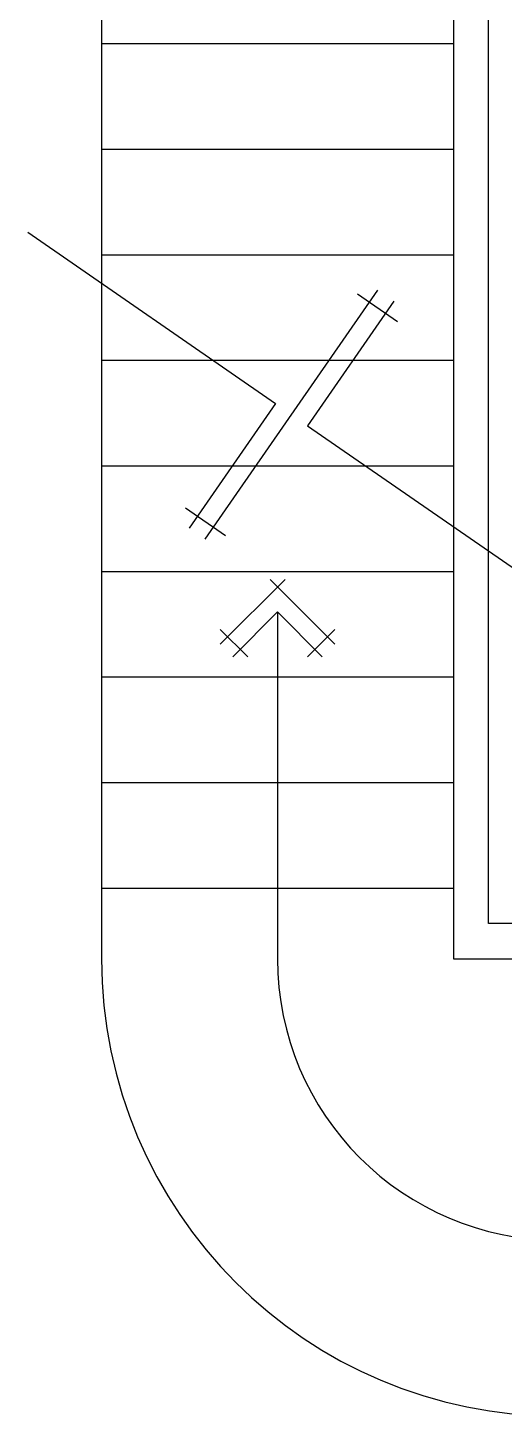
# Model space of a CAD drawing. Extents: x -4 to 325, y -1 to 181.
# Drawn here: x 6.296 to 7.65, y -0.042 to 3.904 of the extents above; entities that cross this region are included whole.
import ezdxf

# ---------------------------------------------------------------- set-up
doc = ezdxf.new("R2010")
doc.units = 0
doc.header["$LTSCALE"] = 0.7
doc.header["$MEASUREMENT"] = 0
doc.linetypes.add('X-BB$0$HIDDEN2', pattern=[0.1875, 0.125, -0.0625])
doc.layers.get('0').update_dxf_attribs({"linetype": 'CONTINUOUS'})
doc.layers.add('REC4_A1-00_PLANTA GENERAL$1$BB$0$A-WALL-FULL', color=251, linetype='CONTINUOUS')
doc.layers.add('REC4_A1-00_PLANTA GENERAL$1$FN$0$I-FURN-FREE', color=1, linetype='CONTINUOUS')
doc.styles.add('REC4_A1-00_PLANTA GENERAL$0$X-FN$0$ARIAL', font='arial.ttf')

# ---------------------------------------------------------------- blocks, each defined once
blk = doc.blocks.new('REC4_A1-00_PLANTA GENERAL', base_point=(3911.2412, -3265.1096))
at = {"layer": 'REC4_A1-00_PLANTA GENERAL$1$BB$0$A-WALL-FULL'}
for p, q in [((7.5059, 3.858), (6.5059, 3.858)), ((7.5059, 3.558), (6.5059, 3.558)), ((6.296, 3.3234), (7, 2.8361)), ((7.5059, 3.258), (6.5059, 3.258)), ((6.8006, 2.4504), (7.2908, 3.1585)), ((7.3365, 3.1269), (7.0914, 2.7728)), ((7.2333, 3.148), (7.347, 3.0693)), ((7.5059, 2.958), (6.5059, 2.958)), ((7, 2.8361), (6.7549, 2.4821)), ((7.0914, 2.7728), (7.6848, 2.3621)), ((7.5059, 2.658), (6.5059, 2.658)), ((6.7445, 2.5396), (6.8582, 2.4609)), ((7.5059, 2.358), (6.5059, 2.358)), ((6.8433, 2.1518), (7.0272, 2.3356)), ((6.9847, 2.3356), (7.1686, 2.1518)), ((7.0059, 2.2437), (6.8787, 2.1164)), ((7.0059, 2.2437), (7.0059, 1.258)), ((7.1332, 2.1164), (7.0059, 2.2437)), ((6.9211, 2.1164), (6.8433, 2.1942)), ((7.1686, 2.1942), (7.0908, 2.1164)), ((7.5059, 2.058), (6.5059, 2.058)), ((7.5059, 1.758), (6.5059, 1.758)), ((7.5059, 1.458), (6.5059, 1.458))]:
    blk.add_line(p, q, dxfattribs=at)
for points in [[(7.5059, 5.858), (7.5059, 1.258), (8.1059, 1.258), (8.1059, 5.858)], [(7.6059, 1.358), (7.6059, 5.7649), (8.0059, 5.7649), (8.0059, 1.358)]]:
    blk.add_lwpolyline(points, close=True, dxfattribs=at)
for points in [[(7.0059, 1.258, 1), (8.6059, 1.258), (8.6059, 5.0947)], [(6.5059, 4.3), (6.5059, 1.258, 1), (9.1059, 1.258), (9.1059, 4.2683)]]:
    blk.add_lwpolyline(points, format="xyb", dxfattribs=at)
at = {"layer": 'REC4_A1-00_PLANTA GENERAL$1$FN$0$I-FURN-FREE', "style": 'REC4_A1-00_PLANTA GENERAL$0$X-FN$0$ARIAL', "text_generation_flag": 4}
for tag, p, height in [('ITEXT', (44.0612, 35.3807), 0.0358), ('CAPQT', (44.1235, 34.7232), 0.00704), ('CAPMC', (44.1235, 34.7232), 0.00704), ('CAPMG', (44.1235, 34.7232), 0.00704), ('STYLE', (44.1235, 34.7232), 0.0572), ('STYLE', (44.1235, 34.7232), 0.0572), ('CAPPN', (44.1235, 34.7232), 0.0715), ('L3', (44.1235, 34.7232), 0.0715), ('L1', (44.1235, 34.7232), 0.0715), ('L2', (44.1235, 34.7232), 0.0715)]:
    blk.add_attdef(tag, p, '', height=height, dxfattribs=at)
for tag, p, height, rotation in [('ITEXT', (42.9913, 35.0599), 0.0358, 30), ('ITEXT', (45.1482, 35.1235), 0.0358, 330), ('CAPPN', (43.374, 34.5216), 0.0715, 30), ('STYLE', (43.374, 34.5216), 0.0572, 30), ('STYLE', (43.374, 34.5216), 0.0572, 30), ('L1', (43.374, 34.5216), 0.0715, 30), ('L2', (43.374, 34.5216), 0.0715, 30), ('L3', (43.374, 34.5216), 0.0715, 30), ('CAPMG', (43.374, 34.5216), 0.00704, 30), ('CAPMC', (43.374, 34.5216), 0.00704, 30), ('CAPQT', (43.374, 34.5216), 0.00704, 30), ('L1', (44.8734, 34.523), 0.0715, 330), ('L3', (44.8734, 34.523), 0.0715, 330), ('L2', (44.8734, 34.523), 0.0715, 330), ('CAPPN', (44.8734, 34.523), 0.0715, 330), ('STYLE', (44.8734, 34.523), 0.0572, 330), ('STYLE', (44.8734, 34.523), 0.0572, 330), ('CAPMC', (44.8734, 34.523), 0.00704, 330), ('CAPMG', (44.8734, 34.523), 0.00704, 330), ('CAPQT', (44.8734, 34.523), 0.00704, 330), ('ITEXT', (42.2251, 34.2472), 0.0358, 60), ('ITEXT', (45.9609, 34.3573), 0.0358, 300), ('CAPPN', (42.8256, 33.9723), 0.0715, 60), ('STYLE', (42.8256, 33.9723), 0.0572, 60), ('STYLE', (42.8256, 33.9723), 0.0572, 60), ('L1', (42.8256, 33.9723), 0.0715, 60), ('L2', (42.8256, 33.9723), 0.0715, 60), ('L3', (42.8256, 33.9723), 0.0715, 60), ('CAPMG', (42.8256, 33.9723), 0.00704, 60), ('CAPMC', (42.8256, 33.9723), 0.00704, 60), ('CAPQT', (42.8256, 33.9723), 0.00704, 60), ('L1', (45.4227, 33.9746), 0.0715, 300), ('L3', (45.4227, 33.9746), 0.0715, 300), ('L2', (45.4227, 33.9746), 0.0715, 300), ('CAPPN', (45.4227, 33.9746), 0.0715, 300), ('STYLE', (45.4227, 33.9746), 0.0572, 300), ('STYLE', (45.4227, 33.9746), 0.0572, 300), ('CAPMC', (45.4227, 33.9746), 0.00704, 300), ('CAPMG', (45.4227, 33.9746), 0.00704, 300), ('CAPQT', (45.4227, 33.9746), 0.00704, 300), ('CAPPN', (42.6254, 33.2225), 0.0715, 90), ('STYLE', (42.6254, 33.2225), 0.0572, 90), ('STYLE', (42.6254, 33.2225), 0.0572, 90), ('L3', (42.6254, 33.2225), 0.0715, 90), ('L1', (42.6254, 33.2225), 0.0715, 90), ('L2', (42.6254, 33.2225), 0.0715, 90), ('ITEXT', (41.9679, 33.1602), 0.0358, 90), ('ITEXT', (46.2817, 33.2874), 0.0358, 270), ('CAPQT', (42.6254, 33.2225), 0.00704, 90), ('CAPMG', (42.6254, 33.2225), 0.00704, 90), ('CAPMC', (42.6254, 33.2225), 0.00704, 90), ('CAPPN', (45.6242, 33.2251), 0.0715, 270), ('L3', (45.6242, 33.2251), 0.0715, 270), ('L2', (45.6242, 33.2251), 0.0715, 270), ('L1', (45.6242, 33.2251), 0.0715, 270), ('STYLE', (45.6242, 33.2251), 0.0572, 270), ('STYLE', (45.6242, 33.2251), 0.0572, 270), ('CAPMC', (45.6242, 33.2251), 0.00704, 270), ('CAPMG', (45.6242, 33.2251), 0.00704, 270), ('CAPQT', (45.6242, 33.2251), 0.00704, 270), ('CAPPN', (42.8269, 32.4729), 0.0715, 120), ('STYLE', (42.8269, 32.4729), 0.0572, 120), ('STYLE', (42.8269, 32.4729), 0.0572, 120), ('L2', (42.8269, 32.4729), 0.0715, 120), ('L3', (42.8269, 32.4729), 0.0715, 120), ('L1', (42.8269, 32.4729), 0.0715, 120), ('CAPMG', (42.8269, 32.4729), 0.00704, 120), ('CAPMC', (42.8269, 32.4729), 0.00704, 120), ('CAPQT', (42.8269, 32.4729), 0.00704, 120), ('CAPPN', (45.424, 32.4752), 0.0715, 240), ('STYLE', (45.424, 32.4752), 0.0572, 240), ('STYLE', (45.424, 32.4752), 0.0572, 240), ('L2', (45.424, 32.4752), 0.0715, 240), ('L3', (45.424, 32.4752), 0.0715, 240), ('L1', (45.424, 32.4752), 0.0715, 240), ('CAPMG', (45.424, 32.4752), 0.00704, 240), ('CAPQT', (45.424, 32.4752), 0.00704, 240), ('CAPMC', (45.424, 32.4752), 0.00704, 240), ('ITEXT', (42.2887, 32.0903), 0.0358, 120), ('ITEXT', (46.0245, 32.2004), 0.0358, 240), ('CAPPN', (43.3762, 31.9246), 0.0715, 150), ('STYLE', (43.3762, 31.9246), 0.0572, 150), ('STYLE', (43.3762, 31.9246), 0.0572, 150), ('L1', (43.3762, 31.9246), 0.0715, 150), ('L2', (43.3762, 31.9246), 0.0715, 150), ('L3', (43.3762, 31.9246), 0.0715, 150), ('CAPPN', (44.8757, 31.9259), 0.0715, 210), ('STYLE', (44.8757, 31.9259), 0.0572, 210), ('STYLE', (44.8757, 31.9259), 0.0572, 210), ('L2', (44.8757, 31.9259), 0.0715, 210), ('L3', (44.8757, 31.9259), 0.0715, 210), ('L1', (44.8757, 31.9259), 0.0715, 210), ('CAPMG', (43.3762, 31.9246), 0.00704, 150), ('CAPMC', (43.3762, 31.9246), 0.00704, 150), ('CAPQT', (43.3762, 31.9246), 0.00704, 150), ('CAPMG', (44.8757, 31.9259), 0.00704, 210), ('CAPMC', (44.8757, 31.9259), 0.00704, 210), ('CAPQT', (44.8757, 31.9259), 0.00704, 210), ('CAPPN', (44.1261, 31.7244), 0.0715, 180), ('STYLE', (44.1261, 31.7244), 0.0572, 180), ('STYLE', (44.1261, 31.7244), 0.0572, 180), ('L3', (44.1261, 31.7244), 0.0715, 180), ('L1', (44.1261, 31.7244), 0.0715, 180), ('L2', (44.1261, 31.7244), 0.0715, 180), ('CAPMG', (44.1261, 31.7244), 0.00704, 180), ('CAPMC', (44.1261, 31.7244), 0.00704, 180), ('CAPQT', (44.1261, 31.7244), 0.00704, 180), ('ITEXT', (43.1014, 31.3241), 0.0358, 150), ('ITEXT', (45.2583, 31.3876), 0.0358, 210), ('ITEXT', (44.1884, 31.0669), 0.0358, 180)]:
    blk.add_attdef(tag, p, '', height=height, rotation=rotation, dxfattribs=at)
for tag, p, height, width in [('ITEXT', (44.1112, 34.7804), 0.0286, 0.75), ('PSUT1', (44.1235, 34.7232), 0.0572, 0.65), ('PSUT2', (44.1235, 34.7232), 0.0572, 0.65), ('PSUT3', (44.1235, 34.7232), 0.0572, 0.65)]:
    blk.add_attdef(tag, p, '', height=height, dxfattribs=dict(at, width=width))
for tag, p, height, rotation, width in [('ITEXT', (43.3348, 34.565), 0.0286, 30, 0.75), ('PSUT1', (43.374, 34.5216), 0.0572, 30, 0.65), ('PSUT2', (43.374, 34.5216), 0.0572, 30, 0.65), ('PSUT3', (43.374, 34.5216), 0.0572, 30, 0.65), ('ITEXT', (44.8914, 34.5786), 0.0286, 330, 0.75), ('PSUT1', (44.8734, 34.523), 0.0572, 330, 0.65), ('PSUT2', (44.8734, 34.523), 0.0572, 330, 0.65), ('PSUT3', (44.8734, 34.523), 0.0572, 330, 0.65), ('PSUT1', (42.8256, 33.9723), 0.0572, 60, 0.65), ('PSUT2', (42.8256, 33.9723), 0.0572, 60, 0.65), ('PSUT3', (42.8256, 33.9723), 0.0572, 60, 0.65), ('ITEXT', (42.77, 33.9903), 0.0286, 60, 0.75), ('ITEXT', (45.4661, 34.0138), 0.0286, 300, 0.75), ('PSUT1', (45.4227, 33.9746), 0.0572, 300, 0.65), ('PSUT2', (45.4227, 33.9746), 0.0572, 300, 0.65), ('PSUT3', (45.4227, 33.9746), 0.0572, 300, 0.65), ('PSUT3', (42.6254, 33.2225), 0.0572, 90, 0.65), ('PSUT1', (42.6254, 33.2225), 0.0572, 90, 0.65), ('PSUT2', (42.6254, 33.2225), 0.0572, 90, 0.65), ('ITEXT', (42.5682, 33.2102), 0.0286, 90, 0.75), ('ITEXT', (45.6814, 33.2373), 0.0286, 270, 0.75), ('PSUT1', (45.6242, 33.2251), 0.0572, 270, 0.65), ('PSUT2', (45.6242, 33.2251), 0.0572, 270, 0.65), ('PSUT3', (45.6242, 33.2251), 0.0572, 270, 0.65), ('PSUT2', (42.8269, 32.4729), 0.0572, 120, 0.65), ('PSUT1', (42.8269, 32.4729), 0.0572, 120, 0.65), ('PSUT3', (42.8269, 32.4729), 0.0572, 120, 0.65), ('ITEXT', (42.7835, 32.4337), 0.0286, 120, 0.75), ('PSUT2', (45.424, 32.4752), 0.0572, 240, 0.65), ('PSUT3', (45.424, 32.4752), 0.0572, 240, 0.65), ('PSUT1', (45.424, 32.4752), 0.0572, 240, 0.65), ('ITEXT', (45.4797, 32.4572), 0.0286, 240, 0.75), ('PSUT1', (43.3762, 31.9246), 0.0572, 150, 0.65), ('PSUT2', (43.3762, 31.9246), 0.0572, 150, 0.65), ('PSUT3', (43.3762, 31.9246), 0.0572, 150, 0.65), ('PSUT2', (44.8757, 31.9259), 0.0572, 210, 0.65), ('PSUT3', (44.8757, 31.9259), 0.0572, 210, 0.65), ('PSUT1', (44.8757, 31.9259), 0.0572, 210, 0.65), ('ITEXT', (43.3583, 31.8689), 0.0286, 150, 0.75), ('ITEXT', (44.9149, 31.8825), 0.0286, 210, 0.75), ('PSUT3', (44.1261, 31.7244), 0.0572, 180, 0.65), ('PSUT1', (44.1261, 31.7244), 0.0572, 180, 0.65), ('PSUT2', (44.1261, 31.7244), 0.0572, 180, 0.65), ('ITEXT', (44.1384, 31.6672), 0.0286, 180, 0.75)]:
    blk.add_attdef(tag, p, '', height=height, rotation=rotation, dxfattribs=dict(at, width=width))

msp = doc.modelspace()

# ---------------------------------------------------------------- block references
at = {"linetype": 'X-BB$0$HIDDEN2'}
msp.add_blockref('REC4_A1-00_PLANTA GENERAL', (3911.2412, -3265.1096), dxfattribs=at)

doc.saveas('drawing.dxf')
